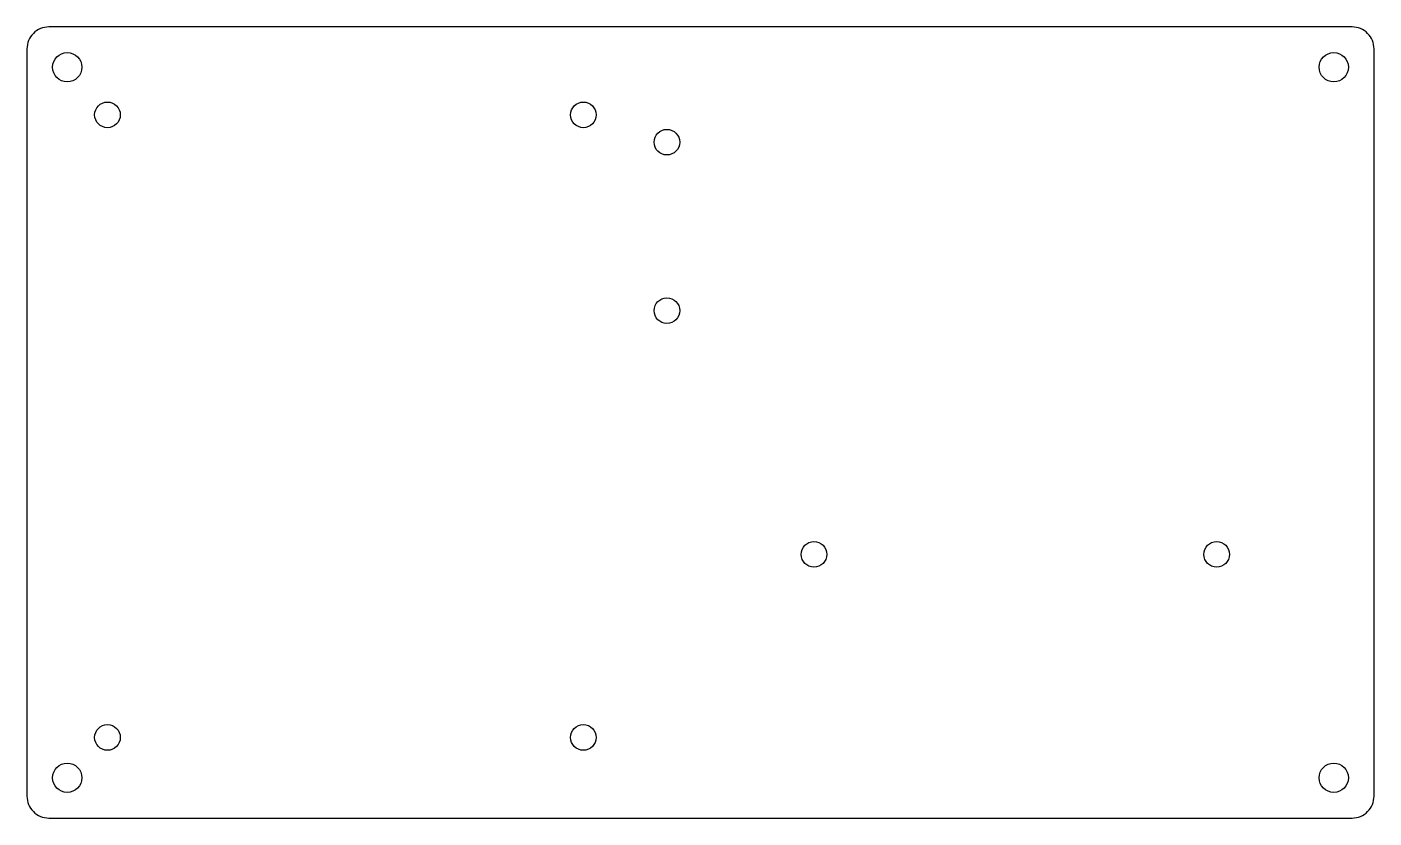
# Model space of a CAD drawing. Header units: millimetres. Extents: x 0 to 184, y 0 to 108.
import ezdxf

# ---------------------------------------------------------------- set-up
doc = ezdxf.new("R2010")
doc.units = ezdxf.units.MM
doc.header["$MEASUREMENT"] = 0
doc.layers.add('OUTPUT', color=7, linetype='Continuous')

msp = doc.modelspace()

# ---------------------------------------------------------------- linework, layer by layer
at = {"layer": 'OUTPUT', "color": 1}
msp.add_lwpolyline([(3, 0), (181, 0, 0.414214), (184, 3), (184, 105, 0.414214), (181, 108), (3, 108, 0.414214), (0, 105), (0, 3, 0.414214)], format="xyb", close=True, dxfattribs=at)
for centre, radius in [((5.5, 102.5), 2), ((178.5, 102.5), 2), ((11, 96), 1.75), ((76, 96), 1.75), ((87.41, 92.27), 1.75), ((87.41, 69.27), 1.75), ((107.5, 36), 1.75), ((162.5, 36), 1.75), ((11, 11), 1.75), ((76, 11), 1.75), ((5.5, 5.5), 2), ((178.5, 5.5), 2)]:
    msp.add_circle(centre, radius, dxfattribs=at)

doc.saveas('drawing.dxf')
